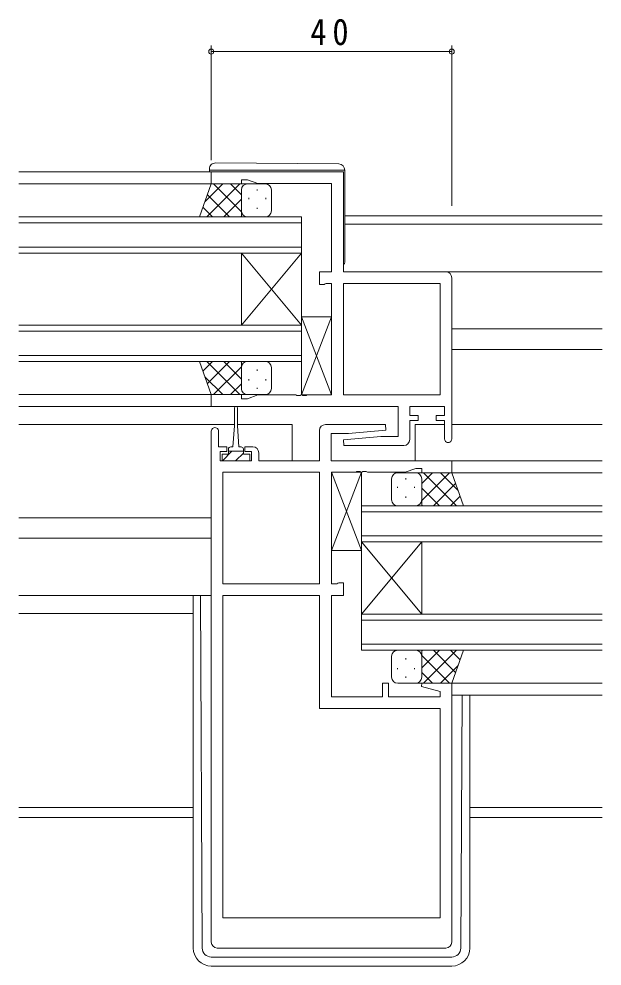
# Model space of a CAD drawing. Units: millimetres on the paper. Extents: x -420 to 373, y -297 to 267.
# Drawn here: x -101.8 to -4.8, y -184.1 to -26.7 of the extents above; entities that cross this region are included whole.
import ezdxf

# ---------------------------------------------------------------- set-up
doc = ezdxf.new("R2010")
doc.units = ezdxf.units.MM
for name, color, linetype, lineweight in [('0-3_YKK_11', 7, 'Continuous', 9), ('0-4_YKK_12', 2, 'Continuous', 9), ('0-5_YKK_13', 4, 'Continuous', 9), ('0-7_YKK_D', 6, 'Continuous', 9)]:
    doc.layers.add(name, color=color, linetype=linetype, lineweight=lineweight)
doc.styles.add('ＭＳ ゴシック', font='')
doc.styles.get('ＭＳ ゴシック').set_extended_font_data('MS Gothic')

msp = doc.modelspace()

# ---------------------------------------------------------------- linework, layer by layer
at = {"layer": '0-3_YKK_11'}
for p, q in [((-69.768, -52.08), (-69.768, -54.08)), ((-47.768, -52.08), (-69.768, -52.08)), ((-64.768, -53.38), (-63.768, -53.38)), ((-64.768, -54.08), (-64.768, -53.38)), ((-63.768, -53.38), (-62.037, -54.01)), ((-47.768, -68.68), (-47.768, -52.08)), ((-69.768, -54.08), (-64.768, -54.08)), ((-62.037, -54.01), (-49.768, -54.01)), ((-49.768, -54.01), (-49.768, -68.68)), ((-51.768, -68.68), (-51.768, -70.78)), ((-49.768, -68.68), (-51.768, -68.68)), ((-30.768, -68.68), (-47.768, -68.68)), ((-51.768, -70.78), (-50.968, -70.78)), ((-50.968, -70.78), (-50.804, -70.695)), ((-50.804, -70.695), (-50.64, -70.61)), ((-50.64, -70.61), (-49.768, -70.61)), ((-49.768, -70.61), (-49.768, -89.15)), ((-31.698, -70.61), (-47.768, -70.61)), ((-47.768, -70.61), (-47.768, -89.15)), ((-47.768, -70.61), (-47.768, -89.15)), ((-31.698, -89.15), (-31.698, -70.61)), ((-29.768, -96.48), (-29.768, -69.68)), ((-69.768, -89.08), (-69.768, -91.08)), ((-64.768, -89.08), (-69.768, -89.08)), ((-64.768, -89.78), (-64.768, -89.08)), ((-62.037, -89.15), (-63.768, -89.78)), ((-55.726, -89.15), (-62.037, -89.15)), ((-55.542, -89.27), (-55.726, -89.15)), ((-54.993, -89.27), (-55.542, -89.27)), ((-54.809, -89.15), (-54.993, -89.27)), ((-54.726, -89.15), (-54.809, -89.15)), ((-54.542, -89.27), (-54.726, -89.15)), ((-53.993, -89.27), (-54.542, -89.27)), ((-53.809, -89.15), (-53.993, -89.27)), ((-49.768, -89.15), (-53.809, -89.15)), ((-47.768, -89.15), (-31.698, -89.15)), ((-69.768, -91.08), (-38.698, -91.08)), ((-63.768, -89.78), (-64.768, -89.78)), ((-38.698, -91.08), (-38.698, -96.08)), ((-36.768, -91.08), (-30.968, -91.08)), ((-36.768, -92.58), (-36.768, -91.08)), ((-30.968, -91.08), (-30.968, -92.58)), ((-35.368, -92.58), (-36.768, -92.58)), ((-35.368, -93.38), (-35.368, -92.58)), ((-32.368, -92.58), (-32.368, -93.38)), ((-30.968, -92.58), (-32.368, -92.58)), ((-40.789, -94.08), (-50.768, -94.08)), ((-40.748, -95.037), (-40.789, -94.08)), ((-36.768, -93.38), (-35.368, -93.38)), ((-36.768, -96.58), (-36.768, -93.38)), ((-32.368, -93.38), (-30.968, -93.38)), ((-30.968, -93.38), (-30.968, -96.48)), ((-69.768, -95.18), (-69.768, -180.08)), ((-68.568, -97.78), (-68.568, -95.18)), ((-51.768, -95.08), (-51.768, -100.08)), ((-49.838, -95.58), (-46.961, -95.58)), ((-49.838, -100.08), (-49.838, -95.58)), ((-46.961, -95.58), (-40.748, -95.037)), ((-41.574, -96.08), (-47.787, -96.624)), ((-47.787, -96.624), (-47.746, -97.58)), ((-47.746, -97.58), (-37.768, -97.58)), ((-38.698, -96.08), (-41.574, -96.08)), ((-67.168, -97.78), (-68.568, -97.78)), ((-68.268, -98.58), (-67.168, -98.58)), ((-68.268, -100.08), (-68.268, -98.58)), ((-67.168, -98.58), (-67.168, -97.78)), ((-64.168, -97.78), (-64.168, -98.58)), ((-62.868, -97.78), (-64.168, -97.78)), ((-64.168, -98.58), (-63.068, -98.58)), ((-63.068, -98.58), (-63.068, -100.08)), ((-61.868, -100.08), (-61.868, -98.78)), ((-63.068, -100.08), (-68.268, -100.08)), ((-51.768, -100.08), (-61.868, -100.08)), ((-29.768, -100.08), (-49.838, -100.08)), ((-29.768, -102.08), (-29.768, -100.08)), ((-51.768, -102.01), (-67.838, -102.01)), ((-67.838, -102.01), (-67.838, -120.55)), ((-67.838, -102.01), (-67.838, -120.55)), ((-51.768, -120.55), (-51.768, -102.01)), ((-49.768, -102.01), (-45.726, -102.01)), ((-49.768, -120.55), (-49.768, -102.01)), ((-45.726, -102.01), (-45.542, -101.89)), ((-45.542, -101.89), (-44.993, -101.89)), ((-44.993, -101.89), (-44.809, -102.01)), ((-44.809, -102.01), (-44.726, -102.01)), ((-44.726, -102.01), (-44.542, -101.89)), ((-44.542, -101.89), (-43.993, -101.89)), ((-43.993, -101.89), (-43.809, -102.01)), ((-43.809, -102.01), (-37.498, -102.01)), ((-37.498, -102.01), (-35.768, -101.38)), ((-35.768, -101.38), (-34.768, -101.38)), ((-34.768, -101.38), (-34.768, -102.08)), ((-34.768, -102.08), (-29.768, -102.08)), ((-67.838, -120.55), (-51.768, -120.55)), ((-48.895, -120.55), (-49.768, -120.55)), ((-48.731, -120.465), (-48.895, -120.55)), ((-48.568, -120.38), (-48.731, -120.465)), ((-47.768, -120.38), (-48.568, -120.38)), ((-47.768, -122.48), (-47.768, -120.38)), ((-67.838, -122.48), (-51.768, -122.48)), ((-67.838, -176.08), (-67.838, -122.48)), ((-67.838, -176.08), (-67.838, -122.48)), ((-51.768, -122.48), (-51.768, -141.28)), ((-49.768, -122.48), (-47.768, -122.48)), ((-49.768, -139.35), (-49.768, -122.48)), ((-41.268, -137.08), (-41.268, -139.35)), ((-40.268, -137.08), (-41.268, -137.08)), ((-40.268, -139.35), (-40.268, -137.08)), ((-34.728, -137.08), (-34.797, -137.603)), ((-34.797, -137.603), (-31.698, -138.433)), ((-29.768, -137.08), (-34.728, -137.08)), ((-31.698, -138.433), (-31.698, -139.35)), ((-29.768, -180.08), (-29.768, -137.08)), ((-41.268, -139.35), (-49.768, -139.35)), ((-31.698, -139.35), (-40.268, -139.35)), ((-51.768, -141.28), (-31.698, -141.28)), ((-31.698, -141.28), (-31.698, -176.08)), ((-31.698, -176.08), (-67.838, -176.08)), ((-68.768, -181.08), (-30.768, -181.08))]:
    msp.add_line(p, q, dxfattribs=at)
for centre, radius, start, end in [((-30.768, -69.68), 1, 0, 89.99998), ((-50.768, -95.08), 1, 90, 179.99998), ((-69.168, -95.18), 0.6, 359.99998, 180), ((-37.768, -96.58), 1, 270, 359.99998), ((-30.368, -96.48), 0.6, 179.99998, 0), ((-62.868, -98.78), 1, 0, 89.99998), ((-68.768, -180.08), 1, 180, 269.99998), ((-30.768, -180.08), 1, 270, 359.99998)]:
    msp.add_arc(centre, radius, start, end, dxfattribs=at)
at = {"layer": '0-4_YKK_12'}
for p, q in [((-101.768, -52.08), (-69.468, -52.08)), ((-101.768, -54.08), (-69.268, -54.08)), ((-101.768, -59.578), (-54.768, -59.578)), ((-54.768, -59.578), (-54.768, -65.578)), ((-47.568, -59.38), (-4.768, -59.38)), ((-54.768, -60.578), (-101.768, -60.578)), ((-47.568, -60.78), (-4.768, -60.78)), ((-101.768, -64.578), (-54.768, -64.578)), ((-54.768, -65.578), (-101.768, -65.578)), ((-54.768, -65.578), (-64.768, -77.578)), ((-54.768, -77.578), (-64.768, -65.578)), ((-64.768, -77.578), (-64.768, -65.578)), ((-54.768, -77.578), (-54.768, -65.578)), ((-30.768, -68.68), (-4.768, -68.68)), ((-101.768, -77.578), (-54.768, -77.578)), ((-54.768, -78.578), (-101.768, -78.578)), ((-54.768, -77.578), (-54.768, -83.578)), ((-29.768, -78.18), (-4.768, -78.18)), ((-29.768, -81.58), (-4.768, -81.58)), ((-101.768, -82.578), (-54.768, -82.578)), ((-54.768, -83.578), (-101.768, -83.578)), ((-101.768, -89.08), (-69.269, -89.08)), ((-101.768, -91.08), (-38.989, -91.08)), ((-101.768, -94.08), (-65.918, -94.08)), ((-65.418, -94.08), (-56.338, -94.08)), ((-56.338, -94.08), (-56.338, -99.973)), ((-35.838, -94.08), (-35.838, -99.973)), ((-35.838, -94.08), (-30.968, -94.08)), ((-29.768, -94.08), (-4.768, -94.08)), ((-30.067, -100.08), (-4.768, -100.08)), ((-30.268, -102.08), (-4.768, -102.08)), ((-44.767, -107.578), (-44.767, -113.578)), ((-4.768, -107.578), (-44.767, -107.578)), ((-44.767, -108.578), (-4.768, -108.578)), ((-101.768, -109.58), (-69.768, -109.58)), ((-101.768, -112.98), (-69.768, -112.98)), ((-4.768, -112.578), (-44.767, -112.578)), ((-44.767, -113.578), (-34.767, -125.578)), ((-44.767, -125.578), (-34.767, -113.578)), ((-44.767, -125.578), (-44.767, -113.578)), ((-44.767, -113.578), (-4.768, -113.578)), ((-34.767, -125.578), (-34.767, -113.578)), ((-101.768, -125.48), (-72.767, -125.48)), ((-44.767, -125.578), (-44.767, -131.578)), ((-4.768, -125.578), (-44.767, -125.578)), ((-44.767, -126.578), (-4.768, -126.578)), ((-4.768, -130.578), (-44.767, -130.578)), ((-44.767, -131.578), (-4.768, -131.578)), ((-30.268, -137.08), (-4.768, -137.08)), ((-29.768, -139.08), (-4.768, -139.08)), ((-101.768, -157.75), (-72.767, -157.75)), ((-4.768, -157.75), (-26.768, -157.75)), ((-101.768, -159.38), (-72.767, -159.38)), ((-4.768, -159.38), (-26.768, -159.38))]:
    msp.add_line(p, q, dxfattribs=at)
at = {"layer": '0-5_YKK_13'}
for p, q in [((-70.068, -52.08), (-70.068, -51.78)), ((-69.059, -50.593), (-48.559, -50.771)), ((-47.568, -51.78), (-48.063, -51.78)), ((-47.568, -51.771), (-47.568, -51.78)), ((-47.568, -51.78), (-47.568, -52.08)), ((-47.568, -67.08), (-47.568, -52.08)), ((-71.732, -59.58), (-69.768, -54.08)), ((-67.864, -54.08), (-70.825, -57.041)), ((-65.036, -54.08), (-70.536, -59.58)), ((-69.768, -54.08), (-63.768, -54.08)), ((-64.767, -58.701), (-69.388, -54.08)), ((-64.767, -55.872), (-66.559, -54.08)), ((-64.767, -55.08), (-64.767, -58.68)), ((-60.768, -54.08), (-63.768, -54.08)), ((-62.131, -55), (-62.131, -55.2)), ((-59.768, -58.58), (-59.768, -55.08)), ((-66.716, -59.58), (-70.412, -55.884)), ((-64.767, -56.64), (-67.707, -59.58)), ((-64.767, -55.48), (-64.767, -59.58)), ((-63.546, -56.415), (-63.546, -56.615)), ((-60.716, -56.415), (-60.716, -56.615)), ((-69.545, -59.58), (-71.156, -57.968)), ((-62.131, -58.03), (-62.131, -58.23)), ((-63.546, -59.58), (-71.732, -59.58)), ((-64.767, -59.469), (-64.879, -59.58)), ((-63.768, -59.58), (-60.768, -59.58)), ((-54.768, -76.15), (-54.768, -89.15)), ((-49.768, -76.15), (-54.768, -76.15)), ((-54.768, -76.15), (-49.768, -89.15)), ((-54.768, -89.15), (-49.768, -76.15)), ((-49.768, -89.15), (-49.768, -76.15)), ((-71.732, -83.58), (-69.768, -89.08)), ((-63.546, -83.58), (-71.732, -83.58)), ((-69.545, -83.58), (-71.156, -85.192)), ((-65.036, -89.08), (-70.536, -83.58)), ((-66.716, -83.58), (-70.412, -87.276)), ((-64.767, -84.46), (-69.388, -89.08)), ((-64.767, -86.52), (-67.707, -83.58)), ((-64.767, -83.692), (-64.879, -83.58)), ((-64.767, -87.68), (-64.767, -83.58)), ((-64.767, -88.08), (-64.767, -84.48)), ((-63.768, -83.58), (-60.768, -83.58)), ((-62.131, -85.13), (-62.131, -84.93)), ((-59.768, -84.58), (-59.768, -88.08)), ((-67.864, -89.08), (-70.825, -86.119)), ((-63.546, -86.745), (-63.546, -86.545)), ((-60.716, -86.745), (-60.716, -86.545)), ((-64.767, -87.288), (-66.559, -89.08)), ((-62.131, -88.16), (-62.131, -87.96)), ((-69.768, -89.08), (-63.768, -89.08)), ((-60.768, -89.08), (-63.768, -89.08)), ((-54.768, -89.15), (-49.768, -89.15)), ((-65.918, -91.33), (-65.918, -94.28)), ((-65.418, -94.28), (-65.418, -91.33)), ((-65.918, -94.28), (-66.168, -97.78)), ((-65.418, -94.28), (-65.168, -97.78)), ((-67.968, -98.98), (-67.968, -100.08)), ((-66.918, -98.98), (-67.968, -98.98)), ((-66.331, -98.48), (-67.931, -100.08)), ((-66.918, -98.98), (-66.918, -98.18)), ((-64.418, -98.48), (-66.918, -98.48)), ((-66.518, -97.78), (-66.168, -97.78)), ((-64.418, -98.812), (-65.668, -100.062)), ((-65.168, -97.78), (-64.818, -97.78)), ((-64.418, -98.18), (-64.418, -98.98)), ((-63.368, -98.98), (-64.418, -98.98)), ((-63.368, -100.08), (-63.368, -98.98)), ((-67.968, -100.08), (-63.368, -100.08)), ((-65.668, -100.062), (-65.686, -100.08)), ((-63.368, -100.007), (-63.441, -100.08)), ((-49.768, -102.01), (-49.768, -115.01)), ((-44.768, -102.01), (-49.768, -102.01)), ((-49.768, -102.01), (-44.768, -115.01)), ((-49.768, -115.01), (-44.768, -102.01)), ((-44.768, -115.01), (-44.768, -102.01)), ((-38.768, -102.081), (-35.768, -102.081)), ((-29.768, -102.081), (-35.768, -102.081)), ((-34.768, -103.873), (-32.976, -102.081)), ((-34.768, -106.702), (-30.147, -102.081)), ((-34.499, -102.081), (-28.999, -107.581)), ((-31.671, -102.081), (-28.71, -105.042)), ((-27.803, -107.581), (-29.768, -102.081)), ((-39.768, -106.581), (-39.768, -103.081)), ((-37.404, -103.001), (-37.404, -103.201)), ((-34.768, -103.081), (-34.768, -106.681)), ((-34.768, -103.481), (-34.768, -107.581)), ((-32.819, -107.581), (-29.123, -103.886)), ((-38.819, -104.416), (-38.819, -104.616)), ((-35.989, -104.416), (-35.989, -104.616)), ((-34.768, -104.642), (-31.828, -107.581)), ((-37.404, -106.031), (-37.404, -106.231)), ((-29.991, -107.581), (-28.379, -105.97)), ((-35.768, -107.581), (-38.768, -107.581)), ((-35.989, -107.581), (-27.803, -107.581)), ((-34.768, -107.47), (-34.656, -107.581)), ((-49.768, -115.01), (-44.768, -115.01)), ((-69.768, -122.48), (-101.768, -122.48)), ((-72.768, -122.48), (-72.768, -181.078)), ((-71.275, -181.085), (-71.558, -122.48)), ((-35.768, -131.58), (-38.768, -131.58)), ((-35.989, -131.58), (-27.803, -131.58)), ((-34.768, -135.68), (-34.768, -131.58)), ((-34.768, -134.52), (-31.828, -131.58)), ((-34.768, -131.692), (-34.656, -131.58)), ((-34.499, -137.08), (-28.999, -131.58)), ((-32.819, -131.58), (-29.123, -135.276)), ((-29.991, -131.58), (-28.379, -133.192)), ((-27.803, -131.58), (-29.768, -137.08)), ((-39.768, -132.58), (-39.768, -136.08)), ((-37.404, -133.13), (-37.404, -132.93)), ((-34.768, -132.46), (-30.147, -137.08)), ((-34.768, -136.08), (-34.768, -132.48)), ((-38.819, -134.745), (-38.819, -134.545)), ((-35.989, -134.745), (-35.989, -134.545)), ((-34.768, -135.288), (-32.976, -137.08)), ((-31.671, -137.08), (-28.71, -134.119)), ((-37.404, -136.16), (-37.404, -135.96)), ((-38.768, -137.08), (-35.768, -137.08)), ((-29.768, -137.08), (-35.768, -137.08)), ((-28.26, -181.085), (-28.057, -139.08)), ((-26.768, -139.08), (-26.768, -181.078)), ((-69.775, -182.578), (-29.76, -182.578)), ((-69.768, -184.078), (-29.768, -184.078))]:
    msp.add_line(p, q, dxfattribs=at)
msp.add_lwpolyline([(-48.063, -51.78), (-69.563, -51.78), (-70.068, -51.78), (-70.068, -51.593)], dxfattribs=at)
for centre, radius, start, end in [((-69.068, -51.593), 1, 89.5, 180), ((-48.568, -51.771), 1, 0, 89.5), ((-63.768, -55.08), 1, 90, 180), ((-63.768, -55.08), 1, 90, 180), ((-60.768, -55.08), 1, 0, 90), ((-63.768, -58.58), 1, 180, 270), ((-63.768, -58.58), 1, 180, 270), ((-60.768, -58.58), 1, 270, 0), ((-48.068, -67.08), 0.5, 306.86983, 0), ((-63.768, -84.58), 1, 89.99998, 179.99998), ((-63.768, -84.58), 1, 89.99998, 179.99998), ((-60.768, -84.58), 1, 359.99998, 89.99998), ((-63.768, -88.08), 1, 179.99998, 269.99998), ((-63.768, -88.08), 1, 179.99998, 269.99998), ((-60.768, -88.08), 1, 269.99998, 359.99998), ((-65.668, -91.33), 0.25, 0, 180), ((-66.518, -98.18), 0.4, 90, 180), ((-64.818, -98.18), 0.4, 0, 90), ((-38.768, -103.081), 1, 89.99998, 179.99998), ((-35.768, -103.081), 1, 359.99998, 89.99998), ((-35.768, -103.081), 1, 359.99998, 89.99998), ((-38.768, -106.581), 1, 179.99998, 269.99998), ((-35.768, -106.581), 1, 269.99998, 359.99998), ((-35.768, -106.581), 1, 269.99998, 359.99998), ((-38.768, -132.58), 1, 90, 180), ((-35.768, -132.58), 1, 0, 90), ((-35.768, -132.58), 1, 0, 90), ((-38.768, -136.08), 1, 180, 270), ((-35.768, -136.08), 1, 270, 0), ((-35.768, -136.08), 1, 270, 0), ((-69.768, -181.078), 3, 180, 270), ((-69.775, -181.078), 1.5, 180.27722, 270), ((-29.768, -181.078), 3, 270, 0), ((-29.76, -181.078), 1.5, 270, 359.72276)]:
    msp.add_arc(centre, radius, start, end, dxfattribs=at)
at = {"layer": '0-7_YKK_D'}
for p, q in [((-69.768, -50.126), (-69.768, -31.08)), ((-29.768, -57.733), (-29.768, -31.08)), ((-69.768, -32.08), (-29.768, -32.08))]:
    msp.add_line(p, q, dxfattribs=at)
for centre in [(-69.768, -32.08), (-29.768, -32.08)]:
    msp.add_circle(centre, 0.425, dxfattribs=at)

# ---------------------------------------------------------------- texts
at = {"layer": '0-7_YKK_D', "color": 3, "insert": (-53.288, -31.08), "char_height": 4.399, "attachment_point": 7, "style": 'ＭＳ ゴシック'}
msp.add_mtext('\\T1.36;\\W0.9;40', dxfattribs=at)

doc.saveas('drawing.dxf')
